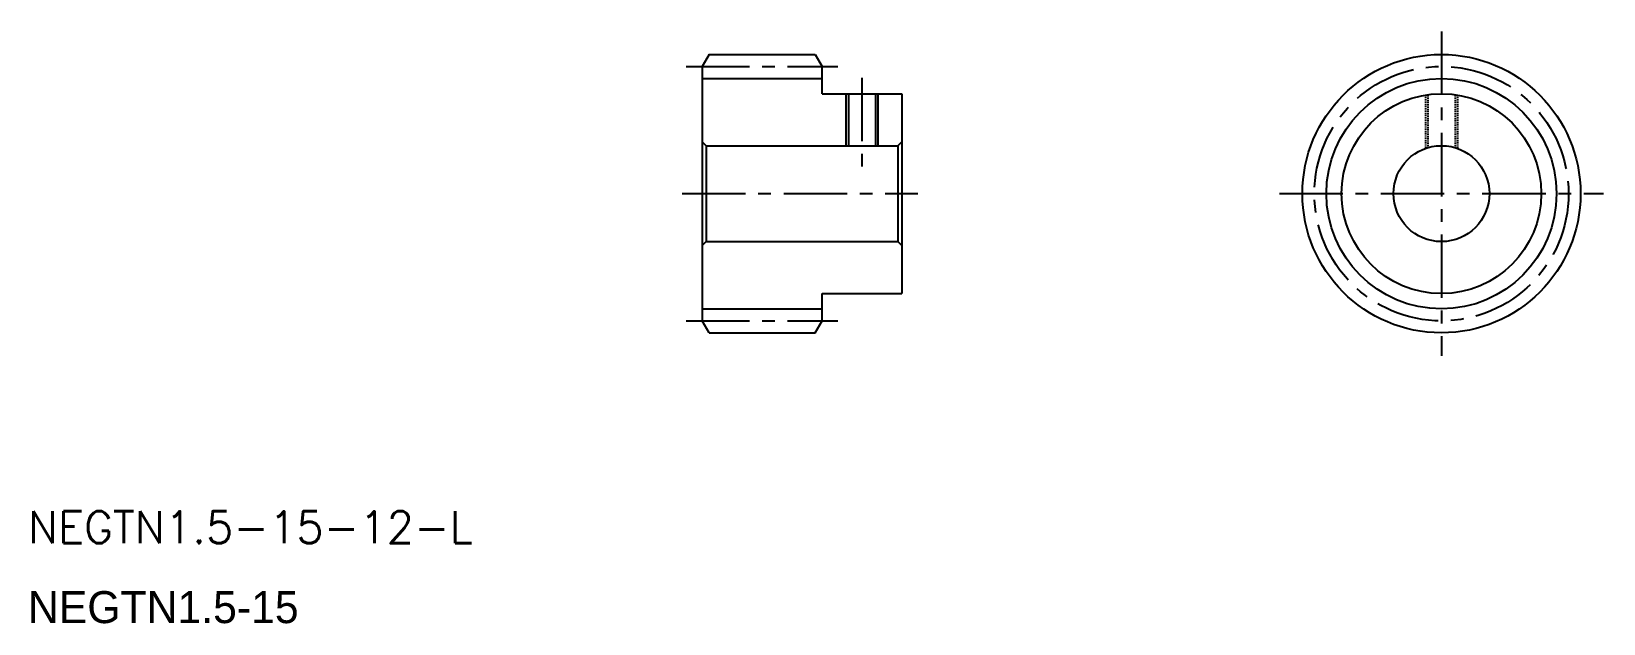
# Model space of a CAD drawing. Extents: x -52 to 145, y 117 to 191.
import ezdxf

# ---------------------------------------------------------------- set-up
doc = ezdxf.new("R2010")
doc.units = 0
doc.header["$LTSCALE"] = 0.25
doc.linetypes.add('CENTER', pattern=[50.8, 31.75, -6.35, 6.35, -6.35])
doc.linetypes.add('DASHED', pattern=[0.75, 0.5, -0.25])
doc.layers.get('0').update_dxf_attribs({"linetype": 'CONTINUOUS'})
doc.layers.add('CENTER', color=1, linetype='CENTER')
doc.styles.add('MISUMI', font='txt.shx')

msp = doc.modelspace()

# ---------------------------------------------------------------- linework, layer by layer
at = {"color": 7, "linetype": 'CONTINUOUS'}
for p, q in [((33.17, 187.91), (32.3, 186.41)), ((33.17, 187.91), (46.43, 187.91)), ((46.43, 187.91), (47.3, 186.41)), ((32.3, 186.41), (32.3, 154.59)), ((47.3, 183), (47.3, 186.41)), ((47.3, 183), (57.3, 183)), ((50.6, 183), (50.6, 176.5)), ((54, 183), (54, 176.5)), ((57.3, 183), (57.3, 158)), ((32.3, 177), (32.3, 164)), ((32.3, 177), (32.8, 176.5)), ((32.8, 176.5), (56.8, 176.5)), ((32.8, 176.5), (32.8, 164.5)), ((56.8, 176.5), (57.3, 177)), ((56.8, 176.5), (56.8, 164.5)), ((32.3, 172.75), (32.3, 172.75)), ((32.3, 170.5), (32.3, 170.5)), ((32.3, 164), (32.8, 164.5)), ((32.8, 164.5), (56.8, 164.5)), ((56.8, 164.5), (57.3, 164)), ((47.3, 158), (57.3, 158)), ((47.3, 154.59), (47.3, 158)), ((33.17, 153.09), (32.3, 154.59)), ((46.43, 153.09), (47.3, 154.59)), ((33.17, 153.09), (46.43, 153.09))]:
    msp.add_line(p, q, dxfattribs=at)
at = {"color": 3, "linetype": 'CONTINUOUS'}
for p, q in [((32.3, 184.91), (47.3, 184.91)), ((50.3, 183), (50.3, 176.5)), ((54.3, 183), (54.3, 176.5)), ((32.3, 156.09), (47.3, 156.09))]:
    msp.add_line(p, q, dxfattribs=at)
at = {"color": 3, "linetype": 'DASHED'}
for p, q in [((122.85, 182.83), (122.85, 176.15)), ((123.15, 182.88), (123.15, 176.25)), ((126.55, 182.88), (126.55, 176.25)), ((126.85, 182.83), (126.85, 176.15))]:
    msp.add_line(p, q, dxfattribs=at)
at = {"color": 7, "linetype": 'CONTINUOUS'}
for radius in [17.41, 12.5, 6]:
    msp.add_circle((124.85, 170.5), radius, dxfattribs=at)
at = {"color": 3, "linetype": 'CONTINUOUS'}
msp.add_circle((124.85, 170.5), 14.41, dxfattribs=at)
at = {"layer": 'CENTER', "color": 1, "linetype": 'CENTER'}
for p, q in [((124.85, 190.79), (124.85, 150.2)), ((30.3, 186.41), (49.3, 186.41)), ((52.3, 185), (52.3, 172.5)), ((29.8, 170.5), (59.3, 170.5)), ((104.56, 170.5), (145.14, 170.5)), ((30.3, 154.59), (49.3, 154.59))]:
    msp.add_line(p, q, dxfattribs=at)
msp.add_circle((124.85, 170.5), 15.91, dxfattribs=at)

# ---------------------------------------------------------------- texts
at = {"color": 7, "linetype": 'CONTINUOUS', "style": 'MISUMI'}
msp.add_text('NEGTN1.5-15-12-L', height=4, dxfattribs=at).set_placement((-52.11, 126.78))
at = {"color": 7, "linetype": 'CONTINUOUS'}
msp.add_text('NEGTN1.5-15', height=4, dxfattribs=at).set_placement((-52.11, 116.78))

doc.saveas('drawing.dxf')
